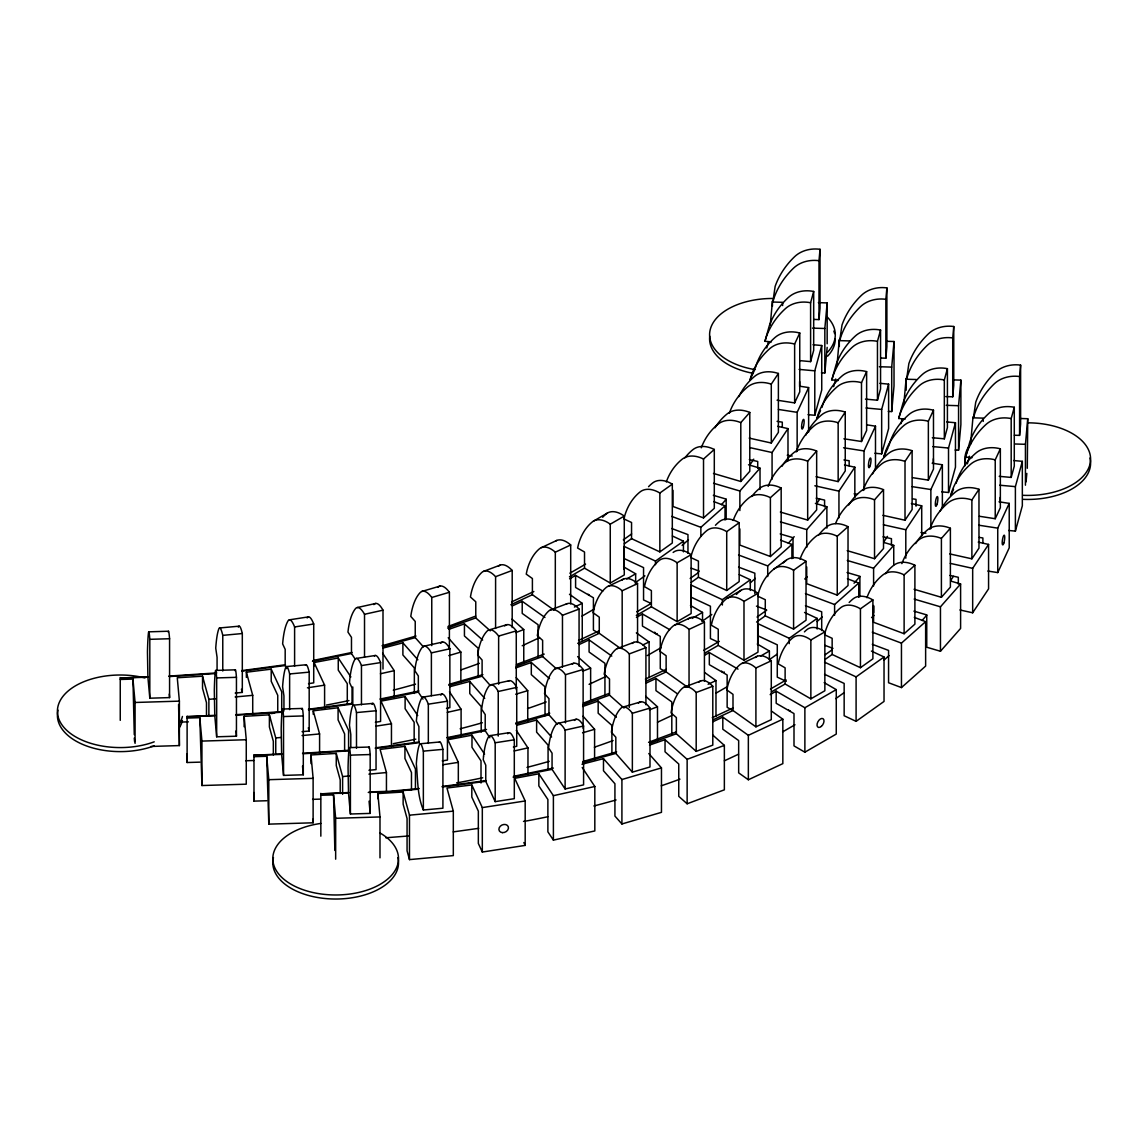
<?xml version="1.0" encoding="UTF-8"?>
<svg xmlns="http://www.w3.org/2000/svg" width="1148" height="1148" viewBox="0 0 1148 1148"><rect width="100%" height="100%" fill="white"/><g stroke="black" fill="none" stroke-linecap="round" stroke-linejoin="round"><path stroke-width="1.5" d="M148.221 676.717L120.253 678.038L147.905 677.205L149.814 698.199L169.574 697.597L169.574 638.733L149.814 639.321A28.226 1.205 88.3 0 0 148.479 632.792A101.727 4.348 88.3 0 0 147.461 651.921L147.905 677.205M199.809 762.143L187.11 762.516L187.11 753.935M215.078 715.319L187.11 716.639L214.776 715.807L216.671 736.801L236.445 736.198L236.445 677.334L216.671 677.923L216.671 736.801M266.68 800.744L253.981 801.117L253.981 792.536M281.949 753.92L253.981 755.24L281.633 754.408L283.542 775.402L303.302 774.8L303.302 715.936L283.542 716.539A28.226 1.205 88.3 0 0 282.207 709.995A101.727 4.348 88.3 0 0 281.188 729.109L281.633 754.408M348.805 792.522L320.837 793.842L348.504 793.01L350.413 814.004L370.173 813.401L370.173 754.537L350.413 755.14A28.226 1.205 88.3 0 0 349.078 748.596M631.544 538.656L631.558 522.498L623.952 518.939L624.914 515.151A101.727 64.546 54.5 0 1 640.082 491.932A28.226 17.909 54.5 0 1 659.856 493.023L672.312 484.14L672.312 543.004L659.856 551.887L631.544 538.656L624.282 543.836M698.414 577.257L698.429 561.099L690.809 557.541L691.77 553.752A101.727 64.546 54.5 0 1 706.938 530.534A28.226 17.909 54.5 0 1 726.713 531.624L739.169 522.742L739.169 581.606L726.713 590.488L698.414 577.257L691.139 582.438M765.271 615.859L765.285 599.701L757.68 596.142L758.641 592.354A101.727 64.546 54.5 0 1 773.809 569.135L786.265 560.253A28.226 17.909 54.5 0 1 806.04 561.343L806.04 620.221L793.584 629.09L765.271 615.859L756.561 622.072M824.881 659.641L832.142 654.46L832.157 638.317L824.537 634.758M483.552 756.159L483.236 759.703L485.762 765.171L485.762 781.329L495.19 801.634L514.304 798.678L514.304 739.8A28.226 5.97 81.2 0 0 508.593 732.855M770.265 324.984L772.446 301.02L772.446 306.172M782.635 305.555L782.635 302.326L772.862 302.024L775.13 286.412A101.727 82.943 5.2 0 1 794.617 256.678A28.226 23.017 5.2 0 1 820.031 249.303L820.031 308.166L818.998 319.589L813.803 319.431M818.998 319.589L818.998 260.711L820.031 249.303M821.423 372.842L824.838 372.942L824.838 328.5L827.163 302.914L818.352 302.642M824.838 372.942L827.163 347.356M836.978 365.294L839.303 339.621L839.303 346.495M849.506 340.927L839.719 340.626L842.001 325.013A101.727 82.943 5.2 0 1 861.488 295.294A28.226 23.017 5.2 0 1 886.887 287.904L886.887 346.782L885.854 358.19L880.66 358.033M885.854 358.19L885.854 299.327L886.887 287.904M888.294 411.443L891.709 411.544L891.709 367.102L894.019 341.516L886.974 341.3M891.709 411.544L894.019 385.958L894.019 341.516M903.835 403.895L906.174 378.237L906.174 390.248M916.362 379.529L906.59 379.242L908.857 363.615A101.727 82.943 5.2 0 1 928.345 333.896A28.226 23.017 5.2 0 1 953.758 326.506L953.758 385.384L952.725 396.792L945.794 396.577M952.725 396.792L952.725 337.928L953.758 326.506M955.15 450.045L958.566 450.145L958.566 405.703L960.89 380.117L953.845 379.902M958.566 450.145L960.89 424.559L960.89 380.117M970.548 444.219L973.03 416.839M983.233 421.373L983.233 418.13L973.447 417.843L975.728 402.216A101.727 82.957 5.2 0 1 995.216 372.497A28.226 23.017 5.2 0 1 1020.615 365.121L1020.615 423.985L1019.582 435.393L1014.387 435.236M1019.582 435.393L1019.582 376.53L1020.615 365.121M1025.437 485.202L1025.437 444.305L1027.747 418.719L1020.701 418.503M1026.054 481.93L1026.829 473.406M1027.288 468.284L1027.747 418.719M824.867 633.495L825.512 630.955A101.727 64.546 54.5 0 1 840.666 607.737A28.226 17.909 54.5 0 1 860.44 608.827L872.896 599.945L872.896 658.823L860.44 667.706L832.142 654.46M771.413 341.874L764.97 341.286L769.289 325.86A101.727 82.039 15.3 0 1 788.561 297.318A28.226 22.773 15.3 0 1 813.688 291.463L813.688 350.327L810.603 361.62L800.328 360.673M766.778 348.016L768.442 341.903M810.603 361.62L810.603 302.742L813.688 291.463M808.049 414.658L814.793 415.275L814.793 370.833L821.738 345.519L813.028 344.73M814.793 415.275L821.738 389.961L821.738 345.519M838.284 380.476L831.826 379.888L836.16 364.461A101.727 82.039 15.3 0 1 855.432 335.919A28.226 22.773 15.3 0 1 880.559 330.064L880.559 388.928L877.459 400.221L865.477 399.117M833.635 386.618L835.73 378.984M877.459 400.221L877.459 341.343L880.559 330.064M874.905 453.259L881.664 453.876L881.664 409.434L888.609 384.121L879.885 383.332M881.664 453.876L888.609 428.577L888.609 384.121M905.141 419.077L898.697 418.489L903.017 403.077A101.727 82.039 15.3 0 1 922.289 374.521A28.226 22.773 15.3 0 1 947.416 368.666L947.416 427.53L944.33 438.823L932.334 437.732M900.922 423.698L902.17 419.12M944.33 438.823L944.33 379.959L947.416 368.666M941.776 491.861L948.521 492.492L948.521 448.036L955.466 422.737L946.756 421.933M948.521 492.492L955.466 467.179L955.466 422.737M972.012 457.679L965.554 457.091L969.888 441.679A101.727 82.039 15.3 0 1 989.16 413.122A28.226 22.773 15.3 0 1 1014.287 407.267L1014.287 466.145L1011.187 477.425L999.205 476.334M967.362 463.835L969.457 456.201M1011.187 477.425L1011.187 418.561L1014.287 407.267M1008.633 530.476L1015.392 531.094L1015.392 486.637L1022.337 461.338L1013.612 460.535M1015.392 531.094L1022.337 505.78L1022.337 461.338M772.862 302.024L774.096 297.82A101.727 82.957 5.2 0 1 793.584 268.101A28.226 23.017 5.2 0 1 818.998 260.711M755.528 367.446L756.331 364.748A101.727 80.231 24.9 0 1 775.187 337.354A28.226 22.271 24.9 0 1 799.754 333.006L799.754 391.87L794.631 402.905L777.053 400.193M839.719 340.626L840.967 336.421A101.727 82.943 5.2 0 1 860.455 306.703A28.226 23.017 5.2 0 1 885.854 299.312M821.997 407.411L823.202 403.35A101.727 80.231 24.9 0 1 842.044 375.956A28.226 22.271 24.9 0 1 866.625 371.608L866.625 430.471L861.502 441.506L843.924 438.794M906.59 379.242L907.824 375.023A101.727 82.943 5.2 0 1 927.311 345.304A28.226 23.017 5.2 0 1 952.725 337.928M888.868 446.012L890.059 441.951A101.727 80.231 24.9 0 1 908.915 414.557A28.226 22.257 24.9 0 1 933.482 410.209L933.482 469.073L928.359 480.122L912.545 477.668M973.447 417.843L974.695 413.639A101.727 82.957 5.2 0 1 994.182 383.906A28.226 23.017 5.2 0 1 1019.582 376.53M956.126 483.265L956.93 480.553A101.727 80.231 24.9 0 1 975.771 453.159A28.226 22.257 24.9 0 1 1000.353 448.811L1000.353 507.689L995.23 518.724L979.402 516.27M764.97 341.286L766.19 337.153A101.727 82.039 15.3 0 1 785.462 308.597A28.226 22.773 15.3 0 1 810.603 302.742M831.826 379.888L833.061 375.755A101.727 82.039 15.3 0 1 852.333 347.198A28.226 22.773 15.3 0 1 877.459 341.343M898.697 418.489L899.917 414.356A101.727 82.039 15.3 0 1 919.189 385.814A28.226 22.759 15.3 0 1 944.33 379.959M965.554 457.091L966.788 452.958A101.727 82.039 15.3 0 1 986.06 424.416A28.226 22.773 15.3 0 1 1011.187 418.561M755.14 368.809L750.017 379.844L751.208 375.783A101.727 80.231 24.9 0 1 770.064 348.389A28.226 22.257 24.9 0 1 794.631 344.041L799.754 333.006M797.143 451.437L797.143 412.333L808.637 387.579L800.113 386.259M820.533 410.568L816.874 418.446L818.079 414.385A101.727 80.231 24.9 0 1 836.921 386.991A28.226 22.257 24.9 0 1 861.502 382.643L866.625 371.608M864.014 490.038L864.014 450.934L875.494 426.181L866.97 424.86M888.136 447.591L883.745 457.048L884.936 453.001A101.727 80.231 24.9 0 1 903.792 425.592A28.226 22.257 24.9 0 1 928.359 421.244L933.482 410.209M930.87 528.654L930.87 489.536L942.365 464.782L932.133 463.204M953.529 489.349L950.601 495.649L951.807 491.602A101.727 80.231 24.9 0 1 970.648 464.194A28.226 22.271 24.9 0 1 995.23 459.846L1000.353 448.811M987.84 571.058L997.741 572.579L997.741 528.137L1009.221 503.384L999.004 501.805M997.741 572.579L1009.221 547.84L1009.221 503.384M749.199 438.12L771.284 443.013L771.284 384.149L778.387 373.473A28.226 21.525 33.6 0 0 754.623 376.357A101.727 77.547 33.6 0 0 738.867 396.634M750.103 464.653L753.748 459.171M771.284 443.013L778.387 432.351L778.387 373.473M772.073 479.204L772.073 452.527L787.987 428.606L777.655 426.324M816.056 476.721L838.155 481.615L838.155 422.751L845.244 412.075A28.226 21.525 33.6 0 0 821.494 414.959A101.727 77.547 33.6 0 0 805.738 435.236M816.96 503.269L819.701 499.15M838.155 481.615L845.244 470.953L845.244 412.075M838.944 517.805L838.944 491.143L854.844 467.207L844.512 464.926M882.927 515.323L905.011 520.216L905.011 461.353L912.115 450.676A28.226 21.525 33.6 0 0 888.351 453.575A101.727 77.547 33.6 0 0 872.609 473.837M883.831 541.87L887.476 536.389M905.011 520.216L912.115 509.554L912.115 450.676M905.801 558.186L905.801 529.745L921.715 505.823L911.383 503.527M949.783 553.924L971.882 558.818L971.882 499.954L978.971 489.292A28.226 21.525 33.6 0 0 955.222 492.176A101.727 77.547 33.6 0 0 940.183 510.989M950.688 580.472L953.428 576.353M971.882 558.818L978.971 548.156L978.971 489.292M959.915 609.961L972.672 612.788L972.672 568.346L988.572 544.425L978.24 542.129M972.672 612.788L988.572 588.867L988.572 544.425M713.482 473.45L740.804 481.486L740.804 422.622L749.788 412.433A28.226 20.535 41.4 0 0 727.115 413.926A101.727 74.017 41.4 0 0 715.017 427.774M740.804 481.486L749.788 471.311L749.788 412.433M721.489 504.661L726.167 499.366M739.872 510.559L739.872 491L760.019 468.169L748.51 464.782M780.353 512.051L807.675 520.087L807.675 461.223L816.659 451.035A28.226 20.535 41.4 0 0 793.986 452.527A101.727 74.017 41.4 0 0 781.888 466.375M807.675 520.087L816.659 509.913L816.659 451.035M788.36 543.277L794.186 536.661M806.728 547.381L806.728 529.601L826.876 506.77L815.381 503.384M847.21 550.667L874.532 558.703L874.532 499.825L883.515 489.651A28.226 20.535 41.4 0 0 860.856 491.129A101.727 74.017 41.4 0 0 848.745 504.976M874.532 558.703L883.515 548.514L883.515 489.651M854.026 583.213L859.895 576.569M873.599 585.982L873.599 568.217L893.747 545.372L883.888 542.473M914.081 589.268L941.403 597.304L941.403 538.426L950.386 528.252A28.226 20.535 41.4 0 0 927.713 529.73A101.727 74.017 41.4 0 0 915.616 543.578M941.403 597.304L950.386 587.116L950.386 528.252M922.088 620.48L926.766 615.17M913.923 611.138L926.752 614.912L926.752 647.228L940.456 651.26L940.456 606.818L960.603 583.988L950.745 581.075M940.456 651.26L960.603 628.43L960.603 583.988M666.314 481.902A101.727 69.669 48.4 0 1 682.185 459.2A28.226 19.329 48.4 0 1 703.523 459.042L714.3 449.456L714.3 508.334L703.523 517.92L672.986 506.469L672.986 490.311M700.868 536.202L700.868 527.319L725.034 505.823L713.697 501.576M682.099 545.429L688.47 539.775M733.185 520.503A101.727 69.669 48.4 0 1 749.056 497.801A28.226 19.329 48.4 0 1 770.394 497.644L781.171 488.058L781.171 546.936L770.394 556.522L739.857 545.07L739.857 528.912M767.725 576.583L767.725 565.921L791.905 544.439L780.554 540.177M750.232 582.911L755.327 578.377M800.041 559.119A101.727 69.669 48.4 0 1 815.912 536.403A28.226 19.329 48.4 0 1 837.251 536.26L848.028 526.674L848.028 585.537L837.251 595.123L806.714 583.672L806.728 566.94M804.734 579.008L807.13 576.87M834.596 615.199L834.596 604.522L858.761 583.041L847.425 578.779M817.103 621.513L822.198 616.978M866.912 597.721A101.727 69.669 48.4 0 1 882.783 575.005A28.226 19.329 48.4 0 1 904.122 574.861L914.899 565.275L914.899 624.139L904.122 633.725L873.585 622.273L873.585 606.115M871.59 617.61L873.987 615.471M872.308 644.315L888.566 650.414L888.566 682.744L901.453 687.58L901.453 643.124L925.632 621.642L914.296 617.38M883.974 660.114L889.054 655.594M901.453 687.58L925.632 666.084L925.632 621.642M623.321 539.861L631.63 533.935M655.508 564.644L655.508 561.085L683.433 541.167L672.398 536.001M635.145 582.825L644.918 575.851M690.192 578.463L698.501 572.536M722.365 605.025L722.365 599.687L750.304 579.769L739.269 574.617M702.002 621.427L711.789 614.453M773.809 569.135A28.226 17.909 54.5 0 1 793.584 570.226L806.04 561.343M757.063 617.064L766.749 610.148M789.236 643.626L789.236 638.288L817.161 618.37L804.547 612.472M770.265 659.024L777.253 654.059M825.312 654.676L832.228 649.739M824.565 674.278L844.153 683.433L844.153 715.749L856.092 721.346L856.092 676.889L884.032 656.986L871.418 651.088M835.744 698.63L844.11 692.66M856.092 721.346L884.032 701.428L884.032 656.986M593.401 521.149L607.392 513.07M584.519 568.174L584.519 552.016L577.602 548.026L578.477 544.281A101.727 58.735 60 0 1 592.282 521.938A28.226 16.302 60 0 1 610.262 524.177L624.268 516.098L624.268 574.961L610.262 583.041L584.519 568.174L569.451 576.87M569.896 573.196L585.58 564.142M569.595 578.822L575.593 575.363L602.772 591.048M626.693 578.979L635.662 573.799L635.662 584.476M582.022 616.089L594.363 608.957M651.39 606.79L651.39 590.617L644.459 586.628L645.348 582.883A101.727 58.735 60 0 1 659.139 560.54A28.226 16.302 60 0 1 677.133 562.778L691.125 554.699L691.125 613.563L677.133 621.642L651.39 606.79L636.308 615.471M636.753 611.812L651.045 603.561M636.451 617.423L642.45 613.965L669.643 629.649M692.072 618.442L702.533 612.415L702.533 621.298M727.129 598.352L741.12 590.273M647.343 655.58L661.234 647.572M718.246 645.391L718.246 629.219L711.33 625.23L712.205 621.499A101.727 58.735 60 0 1 726.01 599.141A28.226 16.302 60 0 1 743.99 601.38L757.996 593.301L757.996 652.164L743.99 660.244L718.246 645.391L704.685 653.212M703.624 650.414L719.308 641.359M704.815 655.164L709.321 652.566L738.006 669.126M760.421 656.182L769.39 651.016L769.39 659.899M715.749 693.292L726.555 687.064M785.117 683.993L785.117 667.835L778.186 663.831L779.076 660.1A101.727 58.735 60 0 1 792.866 637.743A28.226 16.302 60 0 1 810.861 639.981L824.852 631.902L824.852 690.766L810.861 698.859L785.117 683.993L771.542 691.814M770.48 689.015L786.165 679.96M770.179 694.626L776.177 691.168L804.877 707.742L836.261 689.618L836.261 734.06L804.877 752.184L794 745.899L794 713.582L776.177 703.294L776.177 691.168M782.62 731.893L794.961 724.775M541.397 547.625L556.78 540.435M553.881 610.019L532.399 594.693L532.399 578.535L526.243 574.144L527.018 570.456A101.727 52.277 64.9 0 1 539.302 548.902A28.226 14.508 64.9 0 1 555.316 552.174L570.7 544.97L570.7 603.848M511.678 601.868L533.849 591.507M510.86 604.752L532.399 594.693M512.338 605.914L522.211 601.294L544.913 617.481M608.268 586.226L623.637 579.037M574.402 607.048L582.251 603.374L582.251 640.713M637.556 642.45L637.556 583.571L622.173 590.761L622.173 647.859M522.211 645.75L539.46 637.685M578.549 640.469L599.17 630.826M577.731 643.354L599.27 633.309L619.317 647.601M579.195 644.53L589.082 639.895L611.784 656.082M675.124 624.828L690.508 617.638M642.837 644.918L649.108 641.976L649.108 677.535M687.609 687.221L666.127 671.91L666.127 655.738L659.971 651.346L660.746 647.659A101.727 52.277 64.9 0 1 673.029 626.105A28.226 14.508 64.9 0 1 689.044 629.377L704.427 622.173L704.427 681.051M589.082 684.351L606.331 676.287M645.406 679.085L666.041 669.428M646.137 681.238L666.127 671.91M646.066 683.132L655.953 678.511L677.22 693.679M741.995 663.429L757.379 656.24M708.129 684.251L715.979 680.592L715.979 716.137M755.915 667.978L771.284 660.789L771.284 719.653L755.915 726.842L732.998 710.512L732.998 694.353L726.827 689.948L727.617 686.274A101.727 52.277 64.9 0 1 739.9 664.706A28.226 14.508 64.9 0 1 755.901 667.978L755.915 726.842M657.517 722.221L671.623 715.62M712.277 717.687L732.898 708.043M712.994 719.853L732.998 710.512M712.922 721.733L722.809 717.113L748.353 735.323L748.353 779.765L782.836 763.635L782.836 719.193L771.485 711.1M748.353 735.323L782.836 719.193M724.374 760.823L738.494 754.222M483.552 571.36L500.155 565.132M490.311 630.855L475.774 617.925L475.774 601.767L470.436 597.017L471.111 593.387A101.742 45.246 69.4 0 1 481.744 572.508A28.226 12.556 69.4 0 1 495.592 576.683L512.195 570.456L512.195 627.54M447.964 626.507L475.674 616.117M475.774 617.925L447.62 628.071M482.648 640.053L464.438 623.881L448.925 629.305M550.409 609.961L567.012 603.733M515.682 632.605L523.761 629.563L523.761 663.343M555.847 668.279L542.631 656.527L542.631 640.369L537.293 635.633L537.981 631.988A101.742 45.246 69.4 0 1 548.601 611.123A28.226 12.556 69.4 0 1 562.463 615.285L579.066 609.071L579.066 666.156M516.442 664.505L544.195 654.102M542.631 656.527L516.112 666.199M549.505 678.655L531.309 662.482L515.782 667.906M617.28 648.563L633.883 642.349M582.538 671.207L590.632 668.165L590.632 700.165M624.038 708.058L609.502 695.128L609.502 678.97L604.164 674.235L604.838 670.59A101.727 45.246 69.4 0 1 615.471 649.725A28.226 12.556 69.4 0 1 629.319 653.901L645.922 647.673L645.922 704.757M583.313 703.107L609.401 693.335M609.502 695.128L582.983 704.8M616.376 717.27L598.165 701.084L582.653 706.508M684.136 687.164L700.739 680.951M649.409 709.808L657.488 706.781L657.488 740.546M696.19 692.502L712.793 686.274L712.793 745.138L696.19 751.366L676.359 733.744L676.359 717.572L671.02 712.836L671.709 709.191A101.742 45.246 69.4 0 1 682.328 688.326A28.226 12.556 69.4 0 1 696.19 692.502L696.19 751.366M648.563 742.325L676.258 731.936M676.359 733.744L649.84 743.402M712.664 734.978L724.359 745.382L724.359 789.824L687.135 803.787L687.135 759.33L665.036 739.685L649.51 745.109M687.135 759.33L724.359 745.382M421.718 591.478L440.201 586.04M423.497 646.97L415.232 637.614L415.232 621.441L410.783 616.404L411.357 612.802A101.727 37.712 73.6 0 1 420.211 592.54A28.226 10.461 73.6 0 1 431.763 597.477L449.399 592.282L449.399 649.366M416.035 636.035L382.069 645.779M417.858 659.799L402.891 642.837L383.088 648.06M488.589 630.08L507.072 624.641M490.368 685.571L482.103 676.215L482.103 660.057L477.654 655.02L478.214 651.404A101.727 37.712 73.6 0 1 487.082 631.142A28.226 10.461 73.6 0 1 498.634 636.078L516.27 630.883L516.27 689.747M448.825 655.623L460.865 652.078L460.865 682.299M482.892 674.637L448.94 684.38M484.729 698.4L469.762 681.453L449.944 686.662M555.445 668.681L573.928 663.243M557.225 724.187L548.959 714.817L548.959 698.658L544.525 693.622L545.085 690.02A101.727 37.712 73.6 0 1 553.939 669.743A28.226 10.461 73.6 0 1 565.49 674.68L583.127 669.485L583.127 728.363M515.696 694.224L527.736 690.68L527.736 720.915M549.763 713.238L515.796 722.982M551.585 737.016L536.618 720.054L516.815 725.263M622.316 707.283L640.799 701.859M649.998 708.086L632.361 713.281L632.361 772.145L649.998 766.964L649.998 708.086A28.226 10.461 73.6 0 0 638.446 703.15M582.553 732.826L594.592 729.296L594.592 759.517M616.62 751.84L582.667 761.583M648.792 753.547L661.463 767.897L661.463 812.339L621.915 823.977L621.915 779.521L603.489 758.656L581.979 764.238M621.915 779.521L661.463 767.897M415.232 637.614L383.676 646.381M482.103 676.215L448.825 685.37M548.959 714.817L515.696 723.972M632.361 772.145L615.83 753.418L582.553 762.573M357.258 607.55L375.74 603.446M355.206 659.139L351.475 653.528L351.475 637.37L347.959 632.089L348.404 628.516A101.727 29.762 77.5 0 1 355.406 608.727A28.226 8.266 77.5 0 1 364.519 614.28L383.001 610.191L383.001 669.054M352.077 652.423L313.103 660.473M350.858 676.947L338.258 657.991L314.093 662.525L314.093 665.984M424.129 646.152L442.611 642.062M422.995 699.146L418.331 692.129L418.331 675.971L414.83 670.69L415.275 667.117A101.727 29.776 77.5 0 1 422.263 647.329A28.226 8.266 77.5 0 1 431.39 652.882L449.858 648.792L449.858 707.656L446.5 708.402M380.419 673.747L394.238 670.676L394.238 697.353M418.948 691.024L379.974 699.075M417.714 715.548L405.115 696.592L380.964 701.127L391.454 723.757L391.454 746.86M490.985 684.753L509.468 680.664M489.866 737.748L485.202 730.745L485.202 714.573L481.686 709.292L482.131 705.719A101.727 29.776 77.5 0 1 489.134 685.93A28.226 8.266 77.5 0 1 498.246 691.483L516.729 687.394L516.729 746.272L513.371 747.018M447.289 712.348L461.094 709.277L461.094 735.954M486.522 729.468L446.83 737.69M484.585 754.15L471.986 735.194L447.82 739.728L458.325 762.358L458.325 785.476M557.856 723.355L576.339 719.265M565.117 730.099L583.586 725.995L583.586 784.873L565.117 788.963L552.059 769.347L552.059 753.174L548.557 747.908L549.002 744.335A101.727 29.762 77.5 0 1 555.991 724.532A28.226 8.266 77.5 0 1 565.117 730.099L565.117 788.963M514.146 750.95L527.965 747.893L527.965 774.556M553.379 768.069L513.701 776.292M582.223 767.538L594.822 786.495L594.822 830.937L553.393 840.121L553.393 795.679L538.842 773.795L514.691 778.33L525.181 800.96L525.181 845.402L482.318 852.046L478.343 843.464L478.343 811.148L471.814 797.085L471.814 784.959L446.959 788.016L453.316 811.148L453.316 855.604L409.477 859.608L407.066 850.84L407.066 818.524L403.135 804.145L403.135 792.02L377.864 793.555L377.864 798.75M553.393 795.679L594.822 786.495M351.475 653.528L312.486 661.291M418.331 692.129L380.993 699.634M485.202 730.745L447.864 738.236M552.059 769.347L513.084 777.096M289.353 619.834L308.482 616.878M286.627 668.638L285.178 665.524L285.178 649.352L282.638 643.899L282.968 640.34A101.727 21.496 81.2 0 1 288.019 620.91A28.226 5.97 81.2 0 1 294.606 626.952L313.72 623.995L313.72 682.859L308.511 683.663M285.45 664.749L241.654 670.633M285.178 665.524L241.654 671.193M281.719 713.123L281.719 691.785L271.215 669.155L246.375 672.211L246.375 677.406M356.224 658.435L375.339 655.479M308.511 709.794L352.034 704.126L352.034 687.953L349.509 682.5L349.824 678.942A101.727 21.496 81.2 0 1 354.876 659.512A28.226 5.97 81.2 0 1 361.462 665.567L380.576 662.597L380.576 721.461L375.367 722.279M307.449 687.81L324.597 685.155L324.597 708.259M271.215 713.597L274.673 713.066M352.321 703.365L308.511 709.234M348.59 751.725L348.59 730.386L338.086 707.756L313.232 710.813L313.232 714.271M423.081 697.051L442.21 694.081M375.382 748.396L418.905 742.727L418.905 726.569L416.365 721.102L416.695 717.557A101.727 21.496 81.2 0 1 421.746 698.113A28.226 5.97 81.2 0 1 428.333 704.169L447.447 701.198L447.447 760.076L442.238 760.88M376.027 726.139L391.454 723.757M419.178 741.967L375.382 747.836M415.447 788.547L415.447 768.988L404.943 746.358L380.103 749.414L386.446 772.547L386.446 792.106M489.952 735.653L509.066 732.697M483.552 756.145A101.727 21.496 81.2 0 1 488.603 736.715A28.226 5.97 81.2 0 1 495.19 742.77L514.304 739.8M442.884 764.74L458.325 762.358M408.401 790.269L411.845 789.738M456.66 782.807L460.104 782.276A667.06 385.125 0 0 0 482.691 777.784M486.049 780.568L442.238 786.452M485.762 781.329L442.238 786.997M471.814 784.959L482.318 807.589L525.181 800.96M478.702 828.339L453.245 831.884M523.517 821.408L526.975 820.877A667.06 385.125 0 0 0 547.826 816.745M219.598 627.956L239.143 626.177M217.072 670.202L217.072 657.273L215.738 648.161A101.742 13.001 84.8 0 1 218.78 628.975A28.226 3.602 84.8 0 1 222.769 635.361L242.314 633.538L242.314 692.416L235.211 693.062M216.814 672.9L168.813 676.1M286.469 666.558L306.014 664.778M208.879 715.348L208.879 699.347L202.536 676.215L177.266 677.75L179.389 701.141L179.389 745.583L151.034 746.444M283.943 710.425L283.943 695.875L282.595 686.762A101.727 13.001 84.8 0 1 285.651 667.576A28.226 3.602 84.8 0 1 289.626 673.948L309.185 672.14L309.185 731.018L302.067 731.663M208.879 699.347L215.896 698.716M235.182 696.951L252.718 695.344L252.718 714.903M283.671 711.516L235.67 714.702M353.326 705.173L372.885 703.38M275.75 753.949L275.75 737.949L269.393 714.817L244.137 716.352L244.137 726.741M350.8 747.42L350.8 734.476L349.466 725.364A101.742 13.001 84.8 0 1 352.522 706.178A28.226 3.602 84.8 0 1 356.497 712.564L376.042 710.756L376.042 769.619L368.939 770.265M275.75 737.949L281.002 737.475M302.053 735.552L319.589 733.945L319.589 753.504M348.863 750.261L302.541 753.303M420.197 743.775L439.741 741.981M342.606 794.344L342.606 776.565L336.264 753.418L310.993 754.954L310.993 763.607M423.354 751.136L442.913 749.357L442.913 808.221L423.354 810.014C417.126 795.205 417.872 779.349 416.322 763.965A101.742 13.001 84.8 0 1 419.379 744.779A28.226 3.602 84.8 0 1 423.354 751.165L423.354 810.014M342.606 776.565L349.623 775.919M368.91 774.154L386.446 772.547M419.278 788.547L389.014 791.316L369.398 791.905M403.135 792.02L409.477 815.166L453.316 811.148M408.387 835.988L385.8 837.767M215.365 673.589L169.373 676.559M282.221 712.191L236.23 715.161M349.092 750.806L303.101 753.762M417.671 789.25L390.306 791.747L368.264 792.421M148.752 631.831L168.526 631.228M215.623 670.432L235.383 669.829M120.253 679.473L132.953 679.085L135.077 702.476L135.077 743.373M135.077 702.476L179.389 701.141M282.48 709.034L302.254 708.445M187.11 718.074L199.809 717.687L201.933 741.091L201.933 785.533L246.26 784.184L246.26 739.743L244.137 716.352M180.451 722.092L188.387 721.848M201.933 741.091L246.26 739.743M349.351 747.635L369.111 747.047M253.981 756.675L266.68 756.288L268.804 779.693L268.804 824.135L313.117 822.8L313.117 778.344L310.993 754.954M245.729 760.751L253.665 760.507M268.804 779.693L313.117 778.344M320.837 795.277L333.537 794.904L335.661 818.294L335.661 859.178M312.586 799.352L320.522 799.108M335.661 818.294L379.988 816.945L379.988 857.843M812.511 328.127L824.838 328.5M879.368 366.729L891.709 367.102M946.239 405.33L958.566 405.703M1014.861 443.989L1025.437 444.305M799.108 369.398L814.793 370.833M865.979 407.999L881.664 409.434M932.836 446.601L948.521 448.036M999.707 485.217L1015.392 486.637M778.401 409.434L797.143 412.333M777.081 421.345L782.29 422.148L782.29 427.257M843.565 447.763L864.014 450.934M843.938 459.946L849.161 460.75L849.161 465.858M787.241 455.239L792.192 456.014M912.129 486.637L930.87 489.536M912.545 498.82L916.018 499.366L916.018 506.168M854.112 493.841L857.413 494.358M978.986 525.239L997.741 528.137M979.402 537.422L982.889 537.967L982.889 543.061M920.969 532.457L925.919 533.217M749.687 447.577L772.073 452.527M749.314 459.616L757.723 461.467L757.723 468.284M814.836 485.791L838.944 491.143M816.185 498.218L824.58 500.083L824.58 506.885M883.415 524.779L905.801 529.745M883.042 536.819L891.451 538.685L891.451 545.487M950.286 563.381L972.672 568.346M949.913 575.421L958.307 577.286L958.307 584.088M713.568 483.265L739.872 491M713.339 495.319L726.167 499.093L726.167 519.513M780.439 521.866L806.728 529.601M780.195 533.92L793.024 537.694L793.024 558.115M847.296 560.482L873.599 568.217M847.066 572.522L859.895 576.296L859.895 596.716M914.167 599.084L940.456 606.818M671.695 516.385L700.868 527.319M671.709 528.511L687.968 534.609L687.968 553.322M738.566 554.986L767.725 565.921M738.58 567.112L754.839 573.211L754.839 593.631M805.422 593.588L834.596 604.522M805.437 605.714L821.695 611.812L821.695 630.525M872.293 632.189L901.453 643.124M691.196 568.145L699.261 571.159M756.446 606.144L766.118 609.76M824.924 645.348L832.989 648.362M655.508 561.085L623.967 546.333L623.967 569.451M722.365 599.687L690.838 584.949L690.838 607.278M623.967 558.459L643.554 567.614L643.554 599.945L651.031 603.432M789.236 638.288L757.694 623.551L757.694 644.875M690.838 597.06L710.425 606.216L710.425 638.546L717.887 642.033M824.565 662.152L856.092 676.889M757.694 635.662L777.282 644.832L777.282 677.148L786.251 681.338M623.579 566.825L635.662 573.799M690.45 605.427L702.533 612.415M757.307 644.042L769.39 651.016M824.178 682.644L836.261 689.618M598.065 632.778L593.416 630.094L593.416 597.764L575.593 587.475L575.593 575.363M664.936 671.379L660.272 668.696L660.272 636.379L642.45 626.091L642.45 613.965M731.793 709.995L727.143 707.297L727.143 674.981L709.321 664.692L709.321 652.566M704.628 672.498L715.979 680.592M636.336 632.878L649.108 641.976M569.48 594.277L582.251 603.374M748.353 779.765L738.666 772.862L738.666 740.546L722.809 729.224L722.809 717.113M645.793 696.377L657.488 706.781M577.631 656.613L590.632 668.165M512.065 619.159L523.761 629.563M687.135 803.787L678.755 796.339L678.755 764.008L665.036 751.811L665.036 739.685M583.084 716.237L594.592 729.296M516.213 677.636L527.736 690.68M621.915 823.977L614.926 816.07L614.926 783.74L603.489 770.782L603.489 758.656M448.194 637.728L460.865 652.078M516.327 730.386L527.965 747.893M553.393 840.121L547.883 831.826L547.883 799.51L538.842 785.921L538.842 773.795M449.456 691.785L461.094 709.277M382.6 653.183L394.238 670.676M523.861 842.546L525.181 845.402M314.093 662.525L324.597 685.155M313.232 710.813L319.589 733.945M308.31 727.818L309.185 731.018M246.375 672.211L252.718 695.344M241.439 689.216L242.314 692.416M377.864 793.555L379.988 816.945M369.068 801.16L370.173 813.401M312.801 819.241L313.117 822.8M302.512 766.06L303.302 774.8M268.804 824.135L266.68 756.288M235.971 730.946L236.445 736.198M201.933 785.533L199.809 717.687M179.389 745.583L178.586 704.398M169.258 694.095L169.574 697.597M134.273 738.064L134.589 741.608M1000.209 497.371L1000.209 502.48M995.23 459.846L995.23 518.724M942.365 464.782L942.365 507.445M933.338 458.769L933.338 463.878M928.359 421.244L928.359 480.122M921.715 505.823L921.715 536.044M904.122 574.861L904.122 633.725M893.747 545.372L893.747 564.931M875.494 426.181L875.494 468.843M873.599 605.541L873.599 612.659M861.502 382.643L861.502 441.506M860.44 608.827L860.44 667.706M858.761 583.041L858.761 597.261M854.844 467.207L854.844 497.443M837.251 536.245L837.251 595.123M827.163 302.914L827.163 343.797M826.876 506.77L826.876 528.109M817.161 618.37L817.161 629.047M810.861 639.981L810.861 698.859M808.637 387.579L808.637 432.021M804.877 707.742L804.877 752.184M799.611 381.566L799.611 386.675M794.631 344.041L794.631 402.905M793.584 570.226L793.584 629.09M791.905 544.439L791.905 558.66M787.987 428.606L787.987 460.606M770.394 497.644L770.394 556.522M760.019 468.169L760.019 489.507M750.304 579.769L750.304 590.445M743.99 601.38L743.99 660.244M726.713 531.624L726.713 590.488M725.034 505.823L725.034 520.044M703.523 459.042L703.523 517.92M689.044 629.377L689.044 686.461M683.433 541.167L683.433 551.829M677.133 562.778L677.133 621.642M671.81 734.261L671.81 701.93L655.953 690.622L655.953 678.511M659.856 493.023L659.856 551.887M629.319 653.886L629.319 707.412M615.83 753.418L615.83 737.26L611.382 732.223L611.941 728.621A101.727 37.712 73.6 0 1 620.81 708.345A28.226 10.461 73.6 0 1 632.361 713.281M611.898 754.322L611.898 725.407L598.165 713.209L598.165 701.084M610.262 524.177L610.262 583.041M604.939 695.659L604.939 663.329L589.082 652.021L589.082 639.895M599.27 633.309L599.27 617.136L593.1 612.745L593.889 609.057A101.727 52.277 64.9 0 1 606.173 587.503A28.226 14.508 64.9 0 1 622.173 590.775M565.49 674.68L565.49 722.838M562.463 615.285L562.463 667.017M555.316 552.159L555.316 609.244M548.07 768.959L548.07 745.138L536.618 732.166L536.618 720.054M545.027 715.721L545.027 686.805L531.309 674.608L531.309 662.482M538.082 657.058L538.082 624.727L522.211 613.419L522.211 601.294M498.634 636.078L498.634 684.237M498.246 691.498L498.246 736.083M495.592 576.683L495.592 628.415M495.19 742.756L495.19 801.634M482.318 807.589L482.318 852.046M481.199 732.051L481.199 706.537L469.762 693.564L469.762 681.453M481.012 783.022L481.012 760.909L471.986 747.319L471.986 735.194M478.171 677.119L478.171 648.204L464.438 635.992L464.438 623.881M431.763 597.462L431.763 645.635M431.39 652.882L431.39 695.702M428.333 704.154L428.333 743.402M414.342 693.449L414.342 667.935L402.891 654.963L402.891 642.837M414.155 742.713L414.155 722.307L405.115 708.718L405.115 696.592M411.472 789.551L411.472 772.532L404.943 758.484L404.943 746.358M409.477 815.166L409.477 859.608M364.519 614.28L364.519 657.101M361.462 665.553L361.462 704.8M356.497 712.535L356.497 748.209M352.795 686.978L352.795 704.757M350.413 755.14L350.413 814.004M348.504 793.01L348.059 767.682A101.727 4.348 88.3 0 1 349.078 748.625M347.284 704.111L347.284 683.691L338.258 670.116L338.258 657.991M344.615 750.95L344.615 733.931L338.086 719.882L338.086 707.756M340.21 793.526L340.21 779.908L336.264 765.544L336.264 753.418M334.857 850.467L333.537 794.904M320.837 793.368L320.837 836.175M294.606 626.952L294.606 666.199M289.626 673.933L289.626 709.608M283.542 716.539L283.542 775.402M277.744 712.348L277.744 695.329L271.215 681.281L271.215 669.155M273.339 754.925L273.339 741.307L269.393 726.942L269.393 714.817M253.981 754.767L253.981 801.117M222.769 635.332L222.769 671.006M214.776 715.807L214.317 690.479A101.727 4.348 88.3 0 1 215.35 671.422A28.226 1.205 88.3 0 1 216.671 678.009M206.482 716.323L206.482 702.705L202.536 688.341L202.536 676.215M187.11 716.165L187.11 762.516M149.814 639.321L149.814 698.199M134.273 734.663L132.953 679.085M120.253 677.564L120.253 720.356M971.882 499.954A28.226 21.525 33.6 0 0 948.119 502.838A101.727 77.547 33.6 0 0 929.909 529.113M507.732 733.773A28.226 5.97 81.2 0 1 508.134 733.213M439.182 742.455A28.226 3.602 84.8 0 1 442.913 749.357M698.931 682.099A28.226 12.556 69.4 0 1 712.793 686.274M824.852 631.902A28.226 16.302 60 0 0 806.872 629.664A101.727 58.735 60 0 0 804.418 631.874M679.946 779.162A667.06 385.125 0 0 1 661.248 785.806M616.074 799.955A667.06 385.125 0 0 1 593.875 805.982M368.838 747.994A28.226 1.205 88.3 0 1 370.173 754.652M574.474 720.442A28.226 8.266 77.5 0 1 583.586 725.995M941.403 538.426A28.226 20.535 41.4 0 0 918.73 539.919A101.727 74.017 41.4 0 0 901.869 563.611M872.896 599.945A28.226 17.909 54.5 0 0 853.122 598.854A101.727 64.546 54.5 0 0 849.161 602.485M914.899 565.275A28.226 19.329 48.3 0 0 893.56 565.419A101.727 69.669 48.4 0 0 885.467 573.699M755.284 657.517A28.226 14.508 64.9 0 1 771.284 660.789M790.211 710.899A4.951 2.856 -60 0 1 788.69 709.995M905.011 461.353A28.226 21.525 33.6 0 0 881.262 464.237A101.742 77.547 33.6 0 0 863.038 490.512M440.861 695.171A28.226 5.97 81.2 0 1 447.447 701.198M372.067 704.398A28.226 3.602 84.8 0 1 376.042 710.741M632.06 643.497A28.226 12.556 69.4 0 1 645.922 647.673M757.996 593.301A28.226 16.302 60 0 0 740.001 591.062A101.727 58.735 60 0 0 736.385 594.463M613.075 740.56A667.06 385.125 0 0 1 594.391 747.205M549.218 761.354A667.06 385.125 0 0 1 527.018 767.381M301.981 709.378A28.226 1.205 88.3 0 1 303.302 716.051M508.177 681.252A28.226 8.266 77.5 0 1 516.729 687.379M874.532 499.825A28.226 20.535 41.4 0 0 851.859 501.303A101.727 74.017 41.4 0 0 835.572 523.531M848.028 526.674A28.226 19.329 48.3 0 0 826.689 526.817A101.727 69.669 48.4 0 0 818.596 535.097M688.413 618.916A28.226 14.508 64.9 0 1 704.427 622.187M724.388 672.097A4.951 2.856 -60 0 1 721.676 671.092M572.307 663.931A28.226 10.461 73.6 0 1 583.127 669.499M783.237 562.922A101.727 64.561 54.5 0 1 786.265 560.253M838.155 422.751A28.226 21.525 33.6 0 0 814.391 425.635A101.742 77.547 33.6 0 0 796.181 451.91M374.406 656.01A28.226 5.97 81.2 0 1 380.576 662.597M305.454 665.252A28.226 3.602 84.8 0 1 309.185 672.154M566.064 604.221A28.226 12.556 69.4 0 1 579.066 609.071M673.144 552.461A28.226 16.302 60 0 1 691.125 554.699M546.218 701.945A667.06 385.125 0 0 1 527.52 708.603M482.347 722.752A667.06 385.125 0 0 1 460.147 728.779M415.82 739.169A667.06 385.125 0 0 1 393.247 743.674M235.11 670.791A28.226 1.205 88.3 0 1 236.445 677.42M440.746 643.239A28.226 8.266 77.5 0 1 449.858 648.778M807.675 461.223A28.226 20.535 41.4 0 0 785.002 462.701A101.727 74.017 41.4 0 0 768.141 486.408M739.169 522.742A28.226 17.909 54.5 0 0 719.394 521.651A101.727 64.546 54.5 0 0 715.434 525.282M781.171 488.072A28.226 19.329 48.3 0 0 759.832 488.216A101.727 69.669 48.4 0 0 751.739 496.481M621.556 580.314A28.226 14.508 64.9 0 1 637.556 583.571M657.158 633.61A4.951 2.856 -60 0 1 655.149 633.05M654.963 632.792A4.951 2.856 -60 0 1 654.704 632.146M504.718 625.947A28.226 10.461 73.6 0 1 505.436 625.316M506.225 624.885A28.226 10.461 73.6 0 1 516.27 630.898M771.284 384.149A28.226 21.525 33.6 0 0 747.535 387.034A101.727 77.547 33.6 0 0 729.31 413.309M307.133 617.954A28.226 5.97 81.2 0 1 313.72 623.981M238.339 627.181A28.226 3.602 84.8 0 1 242.314 633.538M498.332 566.294A28.226 12.556 69.4 0 1 512.195 570.47M624.268 516.083A28.226 16.302 60 0 0 606.273 513.859A101.727 58.735 60 0 0 602.657 517.26M479.347 663.343A667.06 385.125 0 0 1 460.664 670.001M415.49 684.136A667.06 385.125 0 0 1 393.29 690.178M348.963 700.567A667.06 385.125 0 0 1 326.376 705.073M168.254 632.175A28.226 1.205 88.2 0 1 169.574 638.848M373.875 604.623A28.226 8.266 77.5 0 1 383.001 610.176M740.804 422.622A28.226 20.535 41.4 0 0 718.131 424.1A101.727 74.017 41.4 0 0 701.284 447.806M672.312 484.14A28.226 17.909 54.5 0 0 652.538 483.05A101.727 64.546 54.5 0 0 648.563 486.68M714.3 449.471A28.226 19.329 48.3 0 0 692.962 449.614A101.727 69.669 48.4 0 0 684.868 457.88M555.689 540.981A28.226 14.508 64.9 0 1 570.7 544.97M589.297 595.051A4.951 2.856 -60 0 1 588.092 594.19M437.847 587.346A28.226 10.461 73.6 0 1 449.399 592.282M380.103 833.046A62.853 36.277 0 0 1 371.306 888.581A62.853 36.277 0 0 1 278.29 873.513A62.853 36.277 0 0 1 320.852 823.432M397.868 857.57A62.853 36.277 0 0 1 335.661 899.028A62.853 36.277 0 0 1 273.454 857.57M182.446 716.452A62.853 36.277 0 0 1 179.131 723.972M154.219 741.823A62.853 36.277 0 0 1 57.615 714.314A62.853 36.277 0 0 1 144.992 677.937M182.446 720.499A62.853 36.277 0 0 1 179.131 728.019M154.219 745.856A62.853 36.277 0 0 1 86.272 745.856A62.853 36.277 0 0 1 58.046 710.167M827.593 317.365A62.853 36.277 0 0 1 827.593 352.149M754.738 369.57A62.853 36.277 0 0 1 710.239 329.591A62.853 36.277 0 0 1 772.446 298.466M835.285 338.789A62.853 36.277 0 0 1 827.593 356.181M753.303 373.358A62.853 36.277 0 0 1 709.751 336.206M833.85 331.083A62.853 36.277 0 0 1 834.639 333.623M1027.747 422.837A62.853 36.277 0 0 1 1090.557 460.42A62.853 36.277 0 0 1 1023.27 495.319M965.554 464.294A62.853 36.277 0 0 1 968.869 446.443M1089.954 457.995A62.853 36.277 0 0 1 1023.27 499.351M965.066 465.758A62.853 36.277 0 0 1 965.554 457.995M1003.912 542.875A4.951 1.048 -81.2 0 0 1004.27 535.183A4.951 1.048 -81.2 0 0 1002.204 542.1A4.951 1.048 -81.2 0 0 1003.912 542.875M821.394 726.354A4.951 2.856 -60.1 0 0 823.001 718.677A4.951 2.856 -60.1 0 0 817.146 723.814A4.951 2.856 -60.1 0 0 821.394 726.354M502.408 832.63A4.951 3.903 -24.9 0 0 508.306 826.804A4.951 3.903 -24.9 0 0 500.327 826.173A4.951 3.903 -24.9 0 0 502.408 832.63M937.055 504.245A4.951 1.048 -81.2 0 0 937.414 496.567A4.951 1.048 -81.2 0 0 935.333 503.527A4.951 1.048 -81.2 0 0 937.055 504.245M870.184 465.643A4.951 1.048 -81.2 0 0 870.543 457.966A4.951 1.048 -81.2 0 0 868.462 464.911A4.951 1.048 -81.2 0 0 870.184 465.643M803.313 427.042A4.951 1.048 -81.2 0 0 803.686 419.364A4.951 1.048 -81.2 0 0 801.605 426.31A4.951 1.048 -81.2 0 0 803.313 427.042"/></g></svg>
